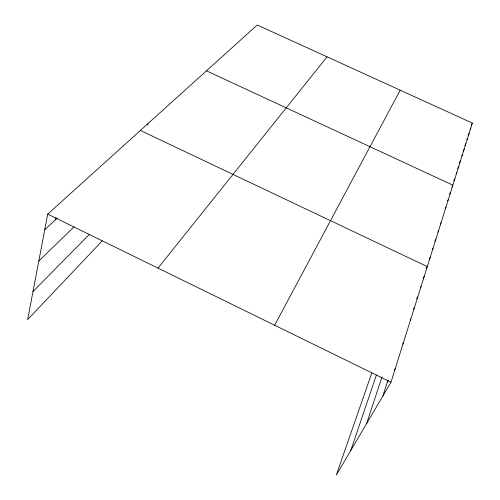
<?xml version="1.0" encoding="UTF-8"?>
<svg xmlns="http://www.w3.org/2000/svg" width="500" height="500" viewBox="0 0 500 500"><rect width="100%" height="100%" fill="white"/><g stroke="black" fill="none" stroke-linecap="round" stroke-linejoin="round"><path stroke-width="0.75" d="M371.763 373.069L336.337 475L390.988 382.225L472.35 123.081L257.244 25L47.725 214.112L27.65 319.587L102.125 241.006M55.581 219.688L56.019 217.481M147.619 125.069L147.994 123.606M382.881 395.988L387.994 380M366.594 423.638L382.019 376.887M350.794 450.456L376.381 375.087M471.275 125.106L472.35 123.081M470.069 129.394L470.794 128.038M468.106 135.169L469.2 133.119M466.869 139.619L467.562 138.319M274.662 325.256L400.188 90.175M464.837 145.625L465.887 143.656M463.113 151.113L464.169 149.131M461.694 156.081L462.406 154.75M459.156 163.194L460.6 160.512M457.65 168.456L458.738 166.425M456.1 173.863L456.831 172.5M453.762 180.8L454.875 178.744M451.8 187.119L452.863 185.156L206.469 70.831M449.575 194.181L450.65 192.2M447.644 200.794L448.369 199.462M445.288 208.287L446.019 206.944M440.344 224L441.094 222.631M437.794 232.162L438.512 230.856M434.756 241.325L435.844 239.356M432.35 249.462L433.088 248.131M429.119 259.219L430.238 257.213M426.156 268.631L427.287 266.606L140.406 130.456M423.088 278.375L424.231 276.337M420.337 287.712L421.069 286.413M416.681 298.819L417.794 296.856M413.263 309.669L414.394 307.688M410.1 320.262L410.863 318.931M402.6 344.1L403.381 342.75M387.287 382.206L388.431 380.25M394.15 370.481L395.288 368.525M157.994 268.119L327.062 56.837M32.975 291.606L89.237 234.456M38.781 261.094L73.987 226.881M44.756 229.706L57.225 218.162M47.725 214.112L390.988 382.225"/></g></svg>
